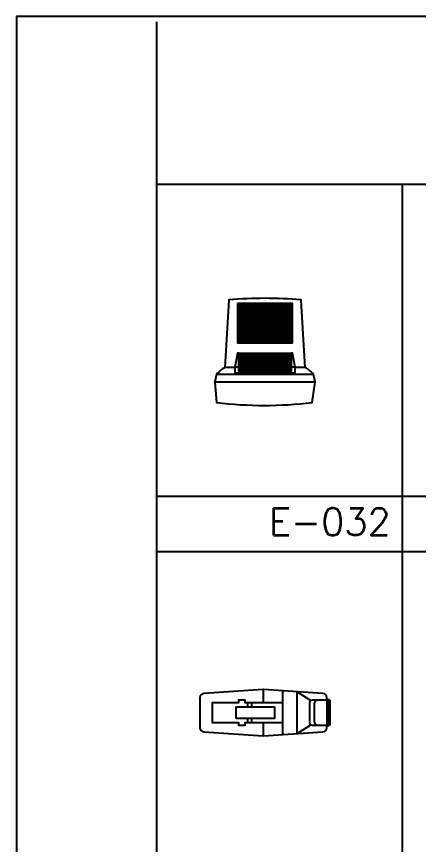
# Model space of a CAD drawing. Extents: x 22.8 to 44.4, y 25.3 to 31.4.
# Drawn here: x 34.61 to 36.036, y 28.299 to 31.237 of the extents above; entities that cross this region are included whole.
import ezdxf

# ---------------------------------------------------------------- set-up
doc = ezdxf.new("R2010")
doc.units = 0
doc.header["$MEASUREMENT"] = 0
doc.layers.get('0').update_dxf_attribs({"linetype": 'CONTINUOUS'})
for name, color, linetype in [('ACES', 2, 'CONTINUOUS'), ('ACES-I', 1, 'CONTINUOUS'), ('FOLHA', 3, 'CONTINUOUS')]:
    doc.layers.add(name, color=color, linetype=linetype)
doc.styles.get("Standard").update_dxf_attribs({"font": 'txt.shx', "height": 0.15})

# ---------------------------------------------------------------- blocks, each defined once
blk = doc.blocks.new('MONITOR')
blk.add_arc((0.1765, -0.297), 0.001, 352.1998, 10.4915)
at = {"layer": 'ACES'}
blk.add_lwpolyline([(-0.1775, -0.2971), (-0.1726, -0.3692, 0.360911), (-0.1717, -0.3701, 0.058559), (0.1667, -0.3701, 0.34187), (0.1676, -0.3692), (0.1775, -0.2972, 0.079982), (0.1775, -0.2968), (0.1725, -0.2703, 0.134778), (0.1723, -0.2698, 0.079255), (0.1425, -0.245), (0.1288, -0.0065, 0.372408), (0.1279, -0.0056, 0.043693), (-0.1279, -0.0056, 0.372408), (-0.1288, -0.0065), (-0.1425, -0.245, 0.079255), (-0.1723, -0.2698, 0.134778), (-0.1725, -0.2703), (-0.1775, -0.2969, 0.062957), (-0.1775, -0.2971, -0.062957), (-0.1775, -0.2969)], format="xyb", dxfattribs=at)
at = {"layer": 'ACES-I'}
for p, q in [((0.0015, -0.0185), (-0.0975, -0.0185)), ((-0.0925, -0.0185), (-0.0925, -0.1585)), ((0.0055, -0.0185), (0.0015, -0.0185)), ((0.0925, -0.0185), (0.0925, -0.1585)), ((-0.0925, -0.0504), (-0.0895, -0.0504)), ((-0.0925, -0.0554), (-0.0895, -0.0554)), ((-0.0855, -0.0504), (-0.0825, -0.0504)), ((-0.0855, -0.0554), (-0.0825, -0.0554)), ((-0.0785, -0.0504), (-0.0755, -0.0504)), ((-0.0785, -0.0554), (-0.0755, -0.0554)), ((-0.0715, -0.0504), (-0.0685, -0.0504)), ((-0.0715, -0.0554), (-0.0685, -0.0554)), ((-0.0645, -0.0504), (-0.0615, -0.0504)), ((-0.0645, -0.0554), (-0.0615, -0.0554)), ((-0.0575, -0.0504), (-0.0545, -0.0504)), ((-0.0575, -0.0554), (-0.0545, -0.0554)), ((-0.0505, -0.0504), (-0.0475, -0.0504)), ((-0.0505, -0.0554), (-0.0475, -0.0554)), ((-0.0435, -0.0504), (-0.0405, -0.0504)), ((-0.0435, -0.0554), (-0.0405, -0.0554)), ((-0.0365, -0.0504), (-0.0335, -0.0504)), ((-0.0365, -0.0554), (-0.0335, -0.0554)), ((-0.0295, -0.0504), (-0.0265, -0.0504)), ((-0.0295, -0.0554), (-0.0265, -0.0554)), ((-0.0225, -0.0504), (-0.0195, -0.0504)), ((-0.0225, -0.0554), (-0.0195, -0.0554)), ((-0.0155, -0.0504), (-0.0125, -0.0504)), ((-0.0155, -0.0554), (-0.0125, -0.0554)), ((0.0125, -0.0504), (0.0155, -0.0504)), ((0.0125, -0.0554), (0.0155, -0.0554)), ((0.0195, -0.0504), (0.0225, -0.0504)), ((0.0195, -0.0554), (0.0225, -0.0554)), ((0.0265, -0.0504), (0.0295, -0.0504)), ((0.0265, -0.0554), (0.0295, -0.0554)), ((0.0335, -0.0504), (0.0365, -0.0504)), ((0.0335, -0.0554), (0.0365, -0.0554)), ((0.0405, -0.0504), (0.0435, -0.0504)), ((0.0405, -0.0554), (0.0435, -0.0554)), ((0.0475, -0.0504), (0.0505, -0.0504)), ((0.0475, -0.0554), (0.0505, -0.0554)), ((0.0545, -0.0504), (0.0575, -0.0504)), ((0.0545, -0.0554), (0.0575, -0.0554)), ((0.0615, -0.0504), (0.0645, -0.0504)), ((0.0615, -0.0554), (0.0645, -0.0554)), ((0.0685, -0.0504), (0.0715, -0.0504)), ((0.0685, -0.0554), (0.0715, -0.0554)), ((0.0755, -0.0504), (0.0785, -0.0504)), ((0.0755, -0.0554), (0.0785, -0.0554)), ((0.0825, -0.0504), (0.0855, -0.0504)), ((0.0825, -0.0554), (0.0855, -0.0554)), ((0.0895, -0.0504), (0.0925, -0.0504)), ((0.0895, -0.0554), (0.0925, -0.0554)), ((-0.0925, -0.088), (-0.0895, -0.088)), ((-0.0855, -0.088), (-0.0825, -0.088)), ((-0.0785, -0.088), (-0.0755, -0.088)), ((-0.0715, -0.088), (-0.0685, -0.088)), ((-0.0645, -0.088), (-0.0615, -0.088)), ((-0.0575, -0.088), (-0.0545, -0.088)), ((-0.0505, -0.088), (-0.0475, -0.088)), ((-0.0435, -0.088), (-0.0405, -0.088)), ((-0.0365, -0.088), (-0.0335, -0.088)), ((-0.0295, -0.088), (-0.0265, -0.088)), ((-0.0225, -0.088), (-0.0195, -0.088)), ((-0.0155, -0.088), (-0.0125, -0.088)), ((0.0125, -0.088), (0.0155, -0.088)), ((0.0195, -0.088), (0.0225, -0.088)), ((0.0265, -0.088), (0.0295, -0.088)), ((0.0335, -0.088), (0.0365, -0.088)), ((0.0405, -0.088), (0.0435, -0.088)), ((0.0475, -0.088), (0.0505, -0.088)), ((0.0545, -0.088), (0.0575, -0.088)), ((0.0615, -0.088), (0.0645, -0.088)), ((0.0685, -0.088), (0.0715, -0.088)), ((0.0755, -0.088), (0.0785, -0.088)), ((0.0825, -0.088), (0.0855, -0.088)), ((0.0895, -0.088), (0.0925, -0.088)), ((-0.0925, -0.093), (-0.0895, -0.093)), ((-0.0855, -0.093), (-0.0825, -0.093)), ((-0.0785, -0.093), (-0.0755, -0.093)), ((-0.0715, -0.093), (-0.0685, -0.093)), ((-0.0645, -0.093), (-0.0615, -0.093)), ((-0.0575, -0.093), (-0.0545, -0.093)), ((-0.0505, -0.093), (-0.0475, -0.093)), ((-0.0435, -0.093), (-0.0405, -0.093)), ((-0.0365, -0.093), (-0.0335, -0.093)), ((-0.0295, -0.093), (-0.0265, -0.093)), ((-0.0225, -0.093), (-0.0195, -0.093)), ((-0.0155, -0.093), (-0.0125, -0.093)), ((0.0125, -0.093), (0.0155, -0.093)), ((0.0195, -0.093), (0.0225, -0.093)), ((0.0265, -0.093), (0.0295, -0.093)), ((0.0335, -0.093), (0.0365, -0.093)), ((0.0405, -0.093), (0.0435, -0.093)), ((0.0475, -0.093), (0.0505, -0.093)), ((0.0545, -0.093), (0.0575, -0.093)), ((0.0615, -0.093), (0.0645, -0.093)), ((0.0685, -0.093), (0.0715, -0.093)), ((0.0755, -0.093), (0.0785, -0.093)), ((0.0825, -0.093), (0.0855, -0.093)), ((0.0895, -0.093), (0.0925, -0.093)), ((-0.0925, -0.1274), (-0.0895, -0.1274)), ((-0.0925, -0.1324), (-0.0895, -0.1324)), ((-0.0855, -0.1274), (-0.0825, -0.1274)), ((-0.0855, -0.1324), (-0.0825, -0.1324)), ((-0.0785, -0.1274), (-0.0755, -0.1274)), ((-0.0785, -0.1324), (-0.0755, -0.1324)), ((-0.0715, -0.1274), (-0.0685, -0.1274)), ((-0.0715, -0.1324), (-0.0685, -0.1324)), ((-0.0645, -0.1274), (-0.0615, -0.1274)), ((-0.0645, -0.1324), (-0.0615, -0.1324)), ((-0.0575, -0.1274), (-0.0545, -0.1274)), ((-0.0575, -0.1324), (-0.0545, -0.1324)), ((-0.0505, -0.1274), (-0.0475, -0.1274)), ((-0.0505, -0.1324), (-0.0475, -0.1324)), ((-0.0435, -0.1274), (-0.0405, -0.1274)), ((-0.0435, -0.1324), (-0.0405, -0.1324)), ((-0.0365, -0.1274), (-0.0335, -0.1274)), ((-0.0365, -0.1324), (-0.0335, -0.1324)), ((-0.0295, -0.1274), (-0.0265, -0.1274)), ((-0.0295, -0.1324), (-0.0265, -0.1324)), ((-0.0225, -0.1274), (-0.0195, -0.1274)), ((-0.0225, -0.1324), (-0.0195, -0.1324)), ((-0.0155, -0.1274), (-0.0125, -0.1274)), ((-0.0155, -0.1324), (-0.0125, -0.1324)), ((0.0125, -0.1274), (0.0155, -0.1274)), ((0.0125, -0.1324), (0.0155, -0.1324)), ((0.0195, -0.1274), (0.0225, -0.1274)), ((0.0195, -0.1324), (0.0225, -0.1324)), ((0.0265, -0.1274), (0.0295, -0.1274)), ((0.0265, -0.1324), (0.0295, -0.1324)), ((0.0335, -0.1274), (0.0365, -0.1274)), ((0.0335, -0.1324), (0.0365, -0.1324)), ((0.0405, -0.1274), (0.0435, -0.1274)), ((0.0405, -0.1324), (0.0435, -0.1324)), ((0.0475, -0.1274), (0.0505, -0.1274)), ((0.0475, -0.1324), (0.0505, -0.1324)), ((0.0545, -0.1274), (0.0575, -0.1274)), ((0.0545, -0.1324), (0.0575, -0.1324)), ((0.0615, -0.1274), (0.0645, -0.1274)), ((0.0615, -0.1324), (0.0645, -0.1324)), ((0.0685, -0.1274), (0.0715, -0.1274)), ((0.0685, -0.1324), (0.0715, -0.1324)), ((0.0755, -0.1274), (0.0785, -0.1274)), ((0.0755, -0.1324), (0.0785, -0.1324)), ((0.0825, -0.1274), (0.0855, -0.1274)), ((0.0825, -0.1324), (0.0855, -0.1324)), ((0.0895, -0.1274), (0.0925, -0.1274)), ((0.0895, -0.1324), (0.0925, -0.1324)), ((0.0155, -0.1965), (0.0155, -0.1977)), ((-0.1075, -0.245), (-0.1425, -0.245)), ((0.1065, -0.244), (-0.1065, -0.244)), ((0.1425, -0.245), (0.1075, -0.245)), ((0.1725, -0.27), (-0.1725, -0.27)), ((0.1775, -0.297), (-0.1775, -0.297))]:
    blk.add_line(p, q, dxfattribs=at)
for points in [[(-0.0975, -0.0185), (-0.0975, -0.1585), (0.0975, -0.1585), (0.0975, -0.0185), (0.0055, -0.0185)], [(-0.0925, -0.1965), (-0.0895, -0.1965), (-0.0895, -0.195), (-0.0855, -0.195), (-0.0855, -0.1965), (-0.0825, -0.1965), (-0.0825, -0.195), (-0.0785, -0.195), (-0.0785, -0.1965), (-0.0755, -0.1965), (-0.0755, -0.195), (-0.0715, -0.195), (-0.0715, -0.1965), (-0.0685, -0.1965), (-0.0685, -0.195), (-0.0645, -0.195), (-0.0645, -0.1965), (-0.0615, -0.1965), (-0.0615, -0.195), (-0.0575, -0.195), (-0.0575, -0.1965), (-0.0545, -0.1965), (-0.0545, -0.195), (-0.0505, -0.195), (-0.0505, -0.1965), (-0.0475, -0.1965), (-0.0475, -0.195), (-0.0435, -0.195), (-0.0435, -0.1965), (-0.0405, -0.1965), (-0.0405, -0.195), (-0.0365, -0.195), (-0.0365, -0.1965), (-0.0335, -0.1965), (-0.0335, -0.195), (-0.0295, -0.195), (-0.0295, -0.1965), (-0.0265, -0.1965), (-0.0265, -0.195), (-0.0225, -0.195), (-0.0225, -0.1965), (-0.0195, -0.1965), (-0.0195, -0.195), (-0.0155, -0.195), (-0.0155, -0.1965), (-0.0125, -0.1965), (-0.0125, -0.195), (-0.0085, -0.195), (-0.0085, -0.1965), (-0.0055, -0.1965), (-0.0055, -0.195), (-0.0015, -0.195), (-0.0015, -0.1965), (0.0015, -0.1965), (0.0015, -0.195), (0.0055, -0.195), (0.0055, -0.1965), (0.0085, -0.1965), (0.0085, -0.195), (0.0125, -0.195), (0.0125, -0.1965), (0.0155, -0.1965), (0.0155, -0.195), (0.0195, -0.195), (0.0195, -0.1965), (0.0225, -0.1965), (0.0225, -0.195), (0.0265, -0.195), (0.0265, -0.1965), (0.0295, -0.1965), (0.0295, -0.195), (0.0335, -0.195), (0.0335, -0.1965), (0.0365, -0.1965), (0.0365, -0.195), (0.0405, -0.195), (0.0405, -0.1965), (0.0435, -0.1965), (0.0435, -0.195), (0.0475, -0.195), (0.0475, -0.1965), (0.0505, -0.1965), (0.0505, -0.195), (0.0545, -0.195), (0.0545, -0.1965), (0.0575, -0.1965), (0.0575, -0.195), (0.0615, -0.195), (0.0615, -0.1965), (0.0645, -0.1965), (0.0645, -0.195), (0.0685, -0.195), (0.0685, -0.1965), (0.0715, -0.1965), (0.0715, -0.195), (0.0755, -0.195), (0.0755, -0.1965), (0.0785, -0.1965), (0.0785, -0.195), (0.0825, -0.195), (0.0825, -0.1965), (0.0855, -0.1965), (0.0855, -0.195), (0.0895, -0.195), (0.0895, -0.1965), (0.0925, -0.1965)], [(-0.0895, -0.1965), (-0.0895, -0.255), (-0.0855, -0.255), (-0.0855, -0.1965)], [(-0.0825, -0.1965), (-0.0825, -0.255), (-0.0785, -0.255), (-0.0785, -0.1965)], [(-0.0755, -0.1965), (-0.0755, -0.255), (-0.0715, -0.255), (-0.0715, -0.1965)], [(-0.0685, -0.1965), (-0.0685, -0.255), (-0.0645, -0.255), (-0.0645, -0.1965)], [(-0.0615, -0.1965), (-0.0615, -0.255), (-0.0575, -0.255), (-0.0575, -0.1965)], [(-0.0545, -0.1965), (-0.0545, -0.255), (-0.0505, -0.255), (-0.0505, -0.1965)], [(-0.0475, -0.1965), (-0.0475, -0.255), (-0.0435, -0.255), (-0.0435, -0.1965)], [(-0.0405, -0.1965), (-0.0405, -0.255), (-0.0365, -0.255), (-0.0365, -0.1965)], [(-0.0335, -0.1965), (-0.0335, -0.255), (-0.0295, -0.255), (-0.0295, -0.1965)], [(-0.0265, -0.1965), (-0.0265, -0.255), (-0.0225, -0.255), (-0.0225, -0.1965)], [(-0.0195, -0.1965), (-0.0195, -0.255), (-0.0155, -0.255), (-0.0155, -0.1965)], [(-0.0125, -0.1965), (-0.0125, -0.255), (-0.0085, -0.255), (-0.0085, -0.1965)], [(-0.0055, -0.1965), (-0.0055, -0.255), (-0.0015, -0.255), (-0.0015, -0.1965)], [(0.0015, -0.1965), (0.0015, -0.255), (0.0055, -0.255), (0.0055, -0.1965)], [(0.0085, -0.1965), (0.0085, -0.255), (0.0125, -0.255), (0.0125, -0.1965)], [(0.0155, -0.1977), (0.0155, -0.255), (0.0195, -0.255), (0.0195, -0.1965)], [(0.0225, -0.1965), (0.0225, -0.255), (0.0265, -0.255), (0.0265, -0.1965)], [(0.0295, -0.1965), (0.0295, -0.255), (0.0335, -0.255), (0.0335, -0.1965)], [(0.0365, -0.1965), (0.0365, -0.255), (0.0405, -0.255), (0.0405, -0.1965)], [(0.0435, -0.1965), (0.0435, -0.255), (0.0475, -0.255), (0.0475, -0.1965)], [(0.0505, -0.1965), (0.0505, -0.255), (0.0545, -0.255), (0.0545, -0.1965)], [(0.0615, -0.1965), (0.0615, -0.2029), (0.0615, -0.2034), (0.0615, -0.255), (0.0575, -0.255), (0.0575, -0.1965)], [(0.0685, -0.1965), (0.0685, -0.255), (0.0645, -0.255), (0.0645, -0.1965)], [(0.0755, -0.1965), (0.0755, -0.255), (0.0715, -0.255), (0.0715, -0.1965)], [(0.0825, -0.1965), (0.0825, -0.255), (0.0785, -0.255), (0.0785, -0.1965)], [(0.0895, -0.1965), (0.0895, -0.255), (0.0855, -0.255), (0.0855, -0.1965)]]:
    blk.add_lwpolyline(points, dxfattribs=at)
for points in [[(-0.0855, -0.02), (-0.0895, -0.02), (-0.0895, -0.157), (-0.0855, -0.157)], [(-0.0785, -0.02), (-0.0825, -0.02), (-0.0825, -0.157), (-0.0785, -0.157)], [(-0.0715, -0.02), (-0.0715, -0.157), (-0.0755, -0.157), (-0.0755, -0.02)], [(-0.0645, -0.02), (-0.0685, -0.02), (-0.0685, -0.157), (-0.0645, -0.157)], [(-0.0575, -0.02), (-0.0615, -0.02), (-0.0615, -0.157), (-0.0575, -0.157)], [(-0.0505, -0.02), (-0.0545, -0.02), (-0.0545, -0.157), (-0.0505, -0.157)], [(-0.0435, -0.02), (-0.0475, -0.02), (-0.0475, -0.157), (-0.0435, -0.157)], [(-0.0365, -0.02), (-0.0405, -0.02), (-0.0405, -0.157), (-0.0365, -0.157)], [(-0.0295, -0.02), (-0.0335, -0.02), (-0.0335, -0.157), (-0.0295, -0.157)], [(-0.0225, -0.02), (-0.0265, -0.02), (-0.0265, -0.157), (-0.0225, -0.157)], [(-0.0155, -0.02), (-0.0195, -0.02), (-0.0195, -0.157), (-0.0155, -0.157)], [(-0.0085, -0.02), (-0.0125, -0.02), (-0.0125, -0.157), (-0.0085, -0.157)], [(-0.0015, -0.02), (-0.0055, -0.02), (-0.0055, -0.157), (-0.0015, -0.157)], [(0.0055, -0.02), (0.0015, -0.02), (0.0015, -0.157), (0.0055, -0.157)], [(0.0125, -0.02), (0.0085, -0.02), (0.0085, -0.157), (0.0125, -0.157)], [(0.0195, -0.02), (0.0155, -0.02), (0.0155, -0.157), (0.0195, -0.157)], [(0.0265, -0.02), (0.0225, -0.02), (0.0225, -0.157), (0.0265, -0.157)], [(0.0335, -0.157), (0.0335, -0.02), (0.0295, -0.02), (0.0295, -0.157)], [(0.0405, -0.02), (0.0365, -0.02), (0.0365, -0.157), (0.0405, -0.157)], [(0.0475, -0.02), (0.0435, -0.02), (0.0435, -0.157), (0.0475, -0.157)], [(0.0545, -0.02), (0.0505, -0.02), (0.0505, -0.157), (0.0545, -0.157)], [(0.0615, -0.02), (0.0575, -0.02), (0.0575, -0.157), (0.0615, -0.157)], [(0.0685, -0.02), (0.0645, -0.02), (0.0645, -0.157), (0.0685, -0.157)], [(0.0715, -0.02), (0.0755, -0.02), (0.0755, -0.157), (0.0715, -0.157)], [(0.0825, -0.02), (0.0785, -0.02), (0.0785, -0.157), (0.0825, -0.157)], [(0.0895, -0.02), (0.0855, -0.02), (0.0855, -0.157), (0.0895, -0.157)]]:
    blk.add_lwpolyline(points, close=True, dxfattribs=at)
blk.add_lwpolyline([(-0.1074, -0.2446, 0.09902), (-0.1075, -0.245), (-0.1075, -0.265), (0.1075, -0.265), (0.1075, -0.245, 0.09902), (0.1074, -0.2446), (0.0975, -0.195), (0.0925, -0.195), (0.0925, -0.26), (-0.0925, -0.26), (-0.0925, -0.195), (-0.0975, -0.195)], format="xyb", close=True, dxfattribs=at)
for centre, start, end in [((-0.1065, -0.245), 90, 157.3801), ((0.1065, -0.245), 22.6199, 90)]:
    blk.add_arc(centre, 0.001, start, end, dxfattribs=at)
blk = doc.blocks.new('PRTDUREX')
at = {"layer": 'ACES'}
blk.add_lwpolyline([(0.07467, 0.02748), (0.00467, 0.02281, 0.394848), (0, 0.01782), (0, -0.01782, 0.394848), (0.00467, -0.02281), (0.07467, -0.02748, 0.033296), (0.07533, -0.02748), (0.14533, -0.02281, 0.394848), (0.15, -0.01782), (0.15, -0.015), (0.152, -0.015), (0.153, -0.015), (0.154, -0.0145), (0.153, -0.014), (0.154, -0.0135), (0.153, -0.013), (0.154, -0.0125), (0.153, -0.012), (0.154, -0.0115), (0.153, -0.011), (0.154, -0.0105), (0.153, -0.01), (0.154, -0.0095), (0.153, -0.009), (0.154, -0.0085), (0.153, -0.008), (0.154, -0.0075), (0.153, -0.007), (0.154, -0.0065), (0.153, -0.006), (0.154, -0.0055), (0.153, -0.005), (0.154, -0.0045), (0.153, -0.004), (0.154, -0.0035), (0.153, -0.003), (0.154, -0.0025), (0.153, -0.002), (0.154, -0.0015), (0.153, -0.001), (0.154, -0.0005), (0.153, 0), (0.154, 0.0005), (0.153, 0.001), (0.154, 0.0015), (0.153, 0.002), (0.154, 0.0025), (0.153, 0.003), (0.154, 0.0035), (0.153, 0.004), (0.154, 0.0045), (0.153, 0.005), (0.154, 0.0055), (0.153, 0.006), (0.154, 0.0065), (0.153, 0.007), (0.154, 0.0075), (0.153, 0.008), (0.154, 0.0085), (0.153, 0.009), (0.154, 0.0095), (0.153, 0.01), (0.154, 0.0105), (0.153, 0.011), (0.154, 0.0115), (0.153, 0.012), (0.154, 0.0125), (0.153, 0.013), (0.154, 0.0135), (0.153, 0.014), (0.154, 0.0145), (0.153, 0.015), (0.152, 0.015), (0.15, 0.015), (0.15, 0.01782, 0.394848), (0.14533, 0.02281), (0.07533, 0.02748)], format="xyb", dxfattribs=at)
at = {"layer": 'ACES-I'}
for p, q in [((0.075, 0.012), (0.075, 0.0275)), ((0.098, -0.02597), (0.098, 0.02597)), ((0.115, 0.02483), (0.13107, 0.0143)), ((0.115, -0.02483), (0.115, 0.02483)), ((0.05613, 0.012), (0.05613, 0.007)), ((0.06113, 0.012), (0.06113, 0.007)), ((0.152, -0.015), (0.152, 0.015)), ((0.05613, -0.007), (0.05613, -0.012)), ((0.06113, -0.007), (0.06113, -0.012)), ((0.075, -0.02749), (0.075, -0.012)), ((0.115, -0.02483), (0.13107, -0.0143))]:
    blk.add_line(p, q, dxfattribs=at)
blk.add_lwpolyline([(0.098, -0.012), (0.053, -0.012), (0.053, -0.015), (0.046, -0.015), (0.046, -0.012), (0.015, -0.012), (0.015, 0.012), (0.046, 0.012), (0.046, 0.015), (0.053, 0.015), (0.053, 0.012), (0.098, 0.012)], dxfattribs=at)
blk.add_lwpolyline([(0.14, -0.015), (0.133, -0.015, -0.414214), (0.13, -0.012), (0.13, 0.012, -0.414214), (0.133, 0.015), (0.14, 0.015), (0.15, 0.015), (0.15, -0.015)], format="xyb", close=True, dxfattribs=at)
blk.add_lwpolyline([(0.14, 0.015, 0.414214), (0.135, 0.01), (0.135, -0.01, 0.414214), (0.14, -0.015)], format="xyb", dxfattribs=at)
blk.add_lwpolyline([(0.043, -0.007), (0.043, 0.007), (0.088, 0.007), (0.088, -0.007)], close=True, dxfattribs=at)
blk.add_arc((0.075, 0.02249), 0.005, 86.18593, 93.81407, dxfattribs=at)

msp = doc.modelspace()

# ---------------------------------------------------------------- linework, layer by layer
msp.add_lwpolyline([(34.6101, 25.3369), (38.8101, 25.3369), (38.8101, 31.2369), (34.6101, 31.2369)], close=True)
at = {"layer": 'FOLHA', "linetype": 'CONTINUOUS'}
for p, q in [((35.1063, 31.2186), (35.1063, 25.3369)), ((38.8101, 30.6403), (35.1063, 30.6403)), ((35.978, 30.6403), (35.978, 25.4613)), ((35.1063, 29.5345), (38.8101, 29.5345)), ((35.1063, 29.3381), (38.8101, 29.3381))]:
    msp.add_line(p, q, dxfattribs=at)

# ---------------------------------------------------------------- block references
at = {"layer": 'FOLHA'}
msp.add_blockref('MONITOR', (35.4916, 30.2369), dxfattribs=at)
at = {"layer": 'FOLHA', "xscale": 3, "yscale": 3, "zscale": 3}
msp.add_blockref('PRTDUREX', (35.2607, 28.7663), dxfattribs=at)

# ---------------------------------------------------------------- texts
at = {"layer": 'FOLHA', "linetype": 'CONTINUOUS'}
msp.add_text('E-032', height=0.096, dxfattribs=at).set_placement((35.5056, 29.3958))

doc.saveas('drawing.dxf')
